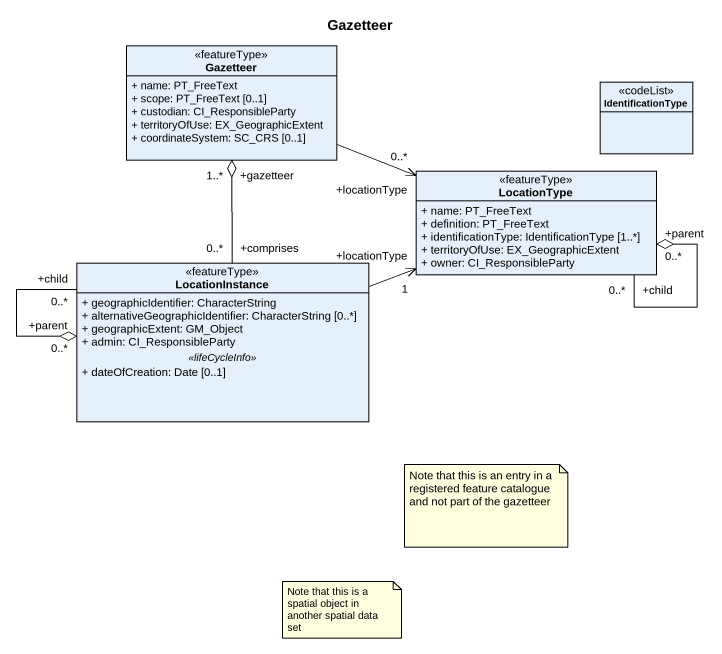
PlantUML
@startuml
title Gazetteer
hide circle
hide empty members
skinparam classAttributeIconSize 0
class Gazetteer <<featureType>> {
  + name: PT_FreeText
  + scope: PT_FreeText [0..1]
  + custodian: CI_ResponsibleParty
  + territoryOfUse: EX_GeographicExtent
  + coordinateSystem: SC_CRS [0..1]
}
class IdentificationType <<codeList>>
class LocationType <<featureType>> {
  + name: PT_FreeText
  + definition: PT_FreeText
  + identificationType: IdentificationType [1..*]
  + territoryOfUse: EX_GeographicExtent
  + owner: CI_ResponsibleParty
}
class LocationInstance <<featureType>> {
  + geographicIdentifier: CharacterString
  + alternativeGeographicIdentifier: CharacterString [0..*]
  + geographicExtent: GM_Object
  + admin: CI_ResponsibleParty
  .. <<lifeCycleInfo>> ..
  + dateOfCreation: Date [0..1]
}
LocationType "+locationType\n0..*" <-left- Gazetteer
LocationType "+child\n0..*" --o "+parent\n0..*" LocationType
LocationType "+locationType\n1" <-left- LocationInstance
LocationInstance "+comprises\n0..*" -up-o "+gazetteer\n1..*" Gazetteer
LocationInstance "+child\n0..*" --o "+parent\n0..*" LocationInstance
note as N1
  Note that this is an entry in a registered feature catalogue and not part of the gazetteer
end note
note as N2
  Note that this is a spatial object in another spatial data set
end note
@enduml
